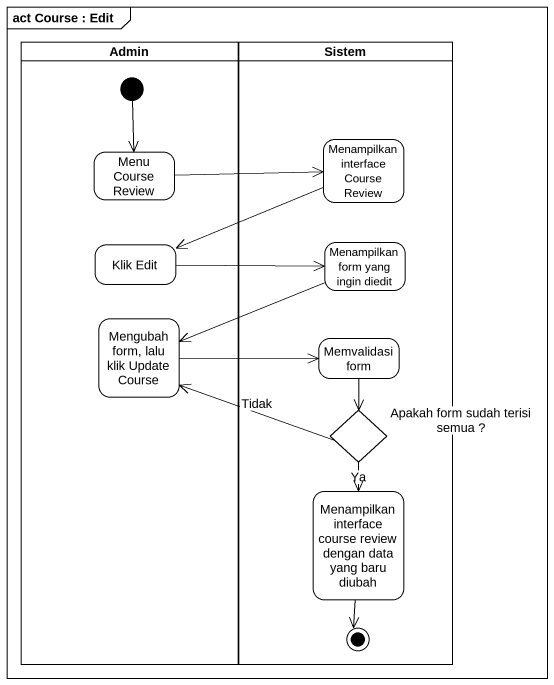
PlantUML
@startuml
mainframe act Course : Edit
hide empty description
state Admin <<partition>> {
  state "Menu Course Review" as Menu_Course_Review
  state "Klik Edit" as Klik_Edit
  state "Mengubah form, lalu klik Update Course" as Mengubah_form_lalu_klik
  [*] --> Menu_Course_Review
}
state Sistem <<partition>> {
  state "Menampilkan interface Course Review" as Menampilkan_interface
  state "Menampilkan form yang ingin diedit" as Menampilkan_form_yang_ingin
  state "Memvalidasi form" as Memvalidasi_form
  state "Apakah form sudah terisi semua ?" as Apakah_form_sudah_terisi <<choice>>
  state "Menampilkan interface course review dengan data yang baru diubah" as Menampilkan_interface_2
  Menampilkan_interface_2 --> [*]
}
Menu_Course_Review -right-> Menampilkan_interface
Menampilkan_interface -left-> Klik_Edit
Klik_Edit -right-> Menampilkan_form_yang_ingin
Menampilkan_form_yang_ingin -left-> Mengubah_form_lalu_klik
Mengubah_form_lalu_klik -right-> Memvalidasi_form
Memvalidasi_form --> Apakah_form_sudah_terisi
Apakah_form_sudah_terisi -left-> Mengubah_form_lalu_klik : Tidak
Apakah_form_sudah_terisi --> Menampilkan_interface_2 : Ya
@enduml
